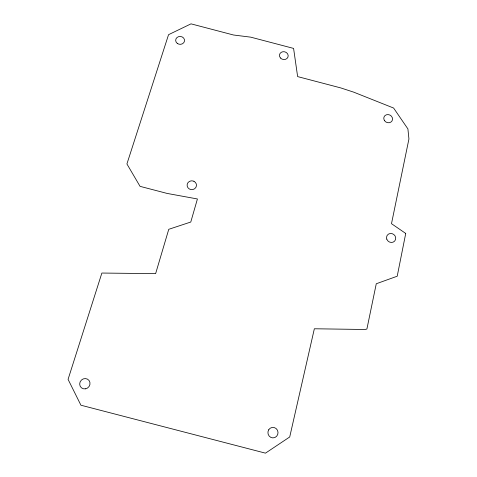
<?xml version="1.0" encoding="UTF-8"?>
<svg xmlns="http://www.w3.org/2000/svg" width="477" height="477" viewBox="0 0 477 477"><rect width="100%" height="100%" fill="white"/><g stroke="black" fill="none" stroke-linecap="round" stroke-linejoin="round"><path stroke-width="0.72" d="M405.73 233.45L397.21 276.219L376.27 283.761L366.902 329.029L365.006 329.494L314.349 328.772L289.718 436.974L265.474 453.15L80.923 405.212L68.068 379.364L101.875 273.047L155.621 273.643L168.763 229.306L190.776 222.032L197.424 198.969L167.129 193.429L140.053 186.352L126.918 163.957L168.548 34.684L191.015 23.85L233.486 35L250.723 37.158L293.588 48.41L297.63 76.594L340.727 87.905L353.749 92.168L393.614 108.046L407.913 128.927L408.932 138.98L391.492 223.689L405.73 233.45M193.954 181.308L193.042 180.968A4.698 4.424 1.4 0 0 187.181 186.03A4.698 4.424 1.4 0 0 194.598 188.785A4.698 4.424 1.4 0 0 193.954 181.308M280.5 58.033A4.4 3.923 13.5 0 0 287.947 57.121A4.4 3.923 13.5 0 0 283.01 51.707A4.4 3.923 13.5 0 0 280.5 58.033M177.277 43.401A4.448 3.947 3.9 0 0 184.492 41.111A4.448 3.947 3.9 0 0 178.547 36.675A4.448 3.947 3.9 0 0 177.277 43.401M384.39 120.484A4.478 4.019 25.4 0 0 392.005 120.961A4.478 4.019 25.4 0 0 388.093 114.575A4.478 4.019 25.4 0 0 384.39 120.484M386.769 239.12A4.722 4.382 36.5 0 0 394.598 241.153A4.722 4.382 36.5 0 0 392.011 233.611A4.722 4.382 36.5 0 0 386.769 239.12M85.443 388.844A5.319 5.026 -45.6 0 0 89.014 380.431A5.319 5.026 -45.6 0 0 80.112 381.946A5.319 5.026 -45.6 0 0 85.443 388.844M268.658 429.843A5.265 5.062 85.1 0 0 272.826 437.892A5.265 5.062 85.1 0 0 277.423 430.165A5.265 5.062 85.1 0 0 268.658 429.843"/></g></svg>
